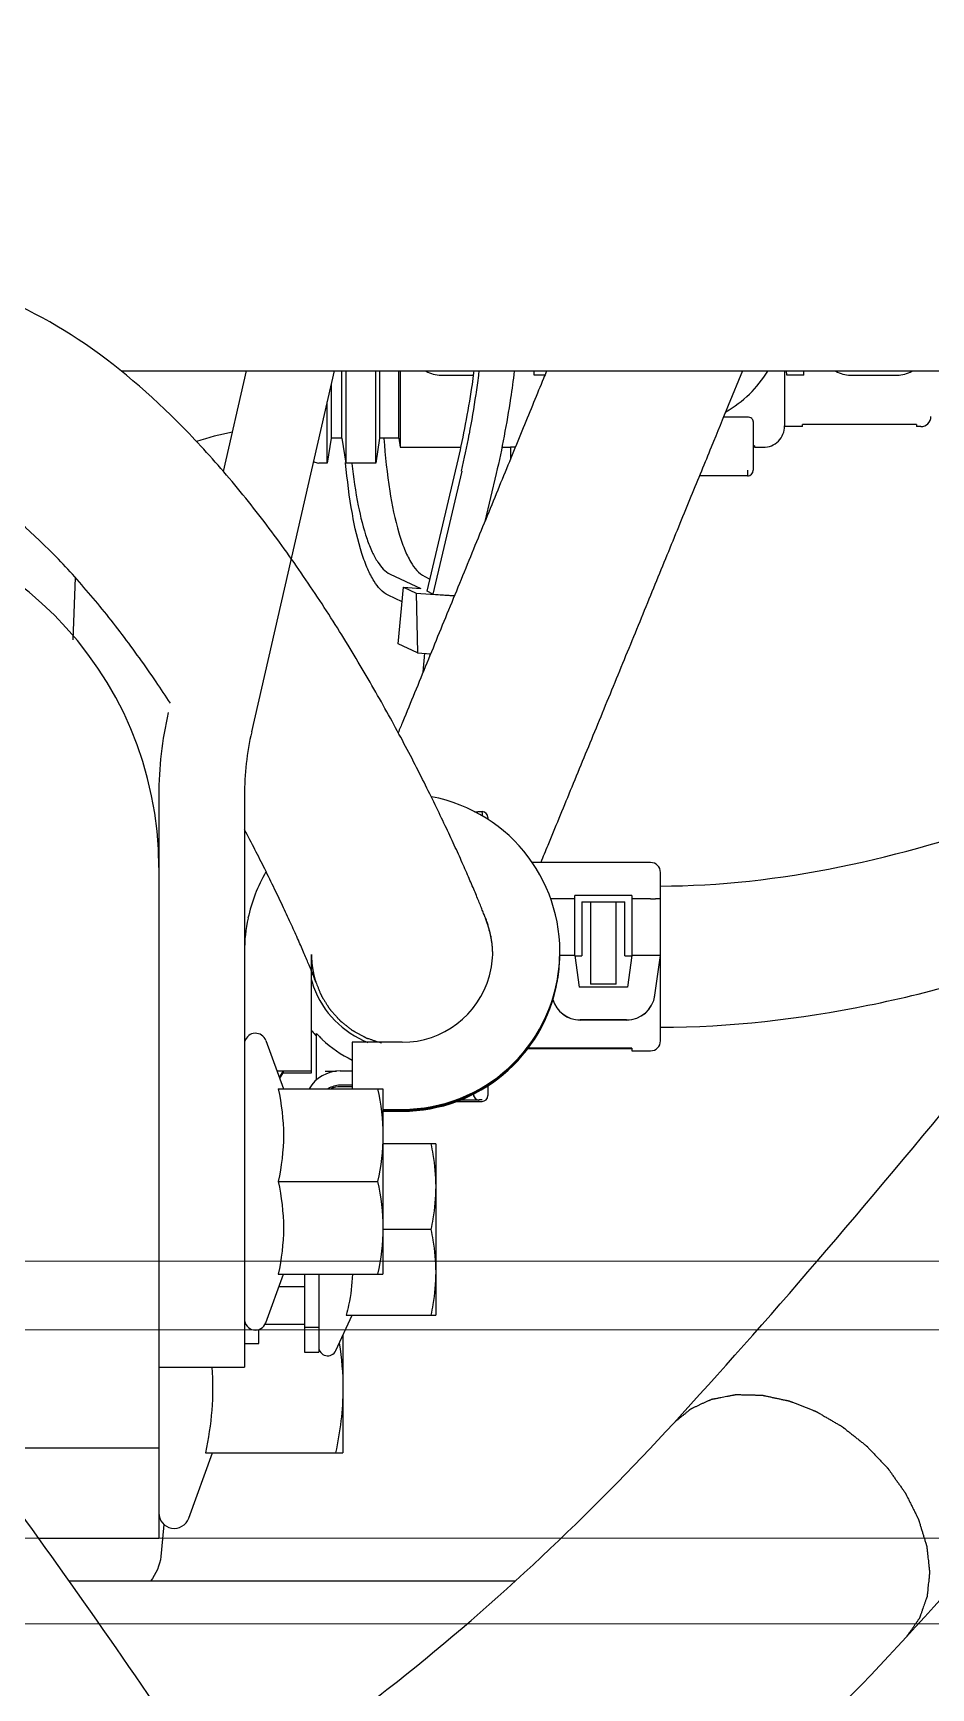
# Model space of a CAD drawing. Header units: metres. Extents: x 27859 to 32645, y 1492 to 8791.
# Drawn here: x 30200.7 to 30263.7, y 4655.5 to 4771.5 of the extents above; entities that cross this region are included whole.
import ezdxf

# ---------------------------------------------------------------- set-up
doc = ezdxf.new("R2010")
doc.units = ezdxf.units.M
doc.linetypes.add('CENTER', pattern=[2, 1.25, -0.25, 0.25, -0.25])
doc.layers.add('E-EQPT', color=190, linetype='Continuous')
doc.layers.add('E-HAT', color=253, linetype='CENTER', lineweight=15)
doc.layers.add('ENG-HDN', color=251, linetype='Continuous', lineweight=9, transparency=0.7)

# ---------------------------------------------------------------- blocks, each defined once
blk = doc.blocks.new('EDG')
at = {"color": 0, "linetype": 'Continuous'}
for p, q in [((635.78, 2844.32, 1), (667.04, 2844.32, 1)), ((660.48, 2841.35, 1), (660.6, 2842.59, 1)), ((660.39, 2840.34, 1), (660.48, 2841.35, 1)), ((660.74, 2841.32, 1), (669.18, 2841.32, 1)), ((660.74, 2834.99, 1), (660.74, 2841.32, 1)), ((658.64, 2839.91, 1), (656.97, 2835.32, 1)), ((657.48, 2835.32, 1), (647.84, 2835.32, 1)), ((647.84, 2827.09, 1), (647.84, 2835.32, 1)), ((660.74, 2834.99, 1), (670.74, 2834.99, 1)), ((660.74, 2789.27, 1), (660.74, 2834.99, 1)), ((660.74, 2829.32, 1), (654.74, 2829.32, 1)), ((654.74, 2789.27, 1), (654.74, 2829.32, 1)), ((648.34, 2828.16, 1), (647.19, 2825.69, 1)), ((650.54, 2828.27, 1), (649.54, 2828.27, 1)), ((649.54, 2822.82, 1), (649.54, 2828.27, 1)), ((650.54, 2822.82, 1), (650.54, 2828.27, 1)), ((654.74, 2827.67, 1), (653.74, 2827.67, 1)), ((653.74, 2827.67, 1), (653.74, 2826.68, 1)), ((650.54, 2826.52, 1), (649.54, 2826.52, 1)), ((653.3, 2826.32, 1), (650.54, 2826.32, 1)), ((653.24, 2826.22, 1), (652.01, 2822.82, 1)), ((647.62, 2825.67, 1), (641.34, 2825.67, 1)), ((641.34, 2813.67, 1), (641.34, 2825.67, 1)), ((652.32, 2823.67, 1), (650.54, 2823.67, 1)), ((652.37, 2822.82, 1), (645.04, 2822.82, 1)), ((645.04, 2809.82, 1), (645.04, 2822.82, 1)), ((641.68, 2819.67, 1), (645.04, 2819.67, 1)), ((652.37, 2816.32, 1), (645.41, 2816.32, 1)), ((641.34, 2813.67, 1), (645.04, 2813.67, 1)), ((645.04, 2811.39, 1), (643.69, 2811.39, 1)), ((645.04, 2811.36, 1), (643.69, 2811.36, 1)), ((645.04, 2811.29, 1), (643.69, 2811.29, 1)), ((645.04, 2811.26, 1), (643.69, 2811.26, 1)), ((637.69, 2809.62, 1), (637.69, 2810.3, 1)), ((639.79, 2810.7, 1), (638.09, 2810.7, 1)), ((638.09, 2810.6, 1), (638.29, 2810.6, 1)), ((638.29, 2810.61, 1), (639.69, 2810.61, 1)), ((652.37, 2809.82, 1), (645.04, 2809.82, 1)), ((647.19, 2806.56, 1), (647.19, 2809.82, 1)), ((647.19, 2809.68, 1), (648.04, 2809.68, 1)), ((653.24, 2806.43, 1), (652.01, 2809.82, 1)), ((647.19, 2809.57, 1), (648.04, 2809.57, 1)), ((648.04, 2808.57, 1), (647.19, 2808.57, 1)), ((648.3, 2808.6, 1), (649.09, 2808.6, 1)), ((648.37, 2808.61, 1), (648.69, 2808.61, 1)), ((648.69, 2808.6, 1), (648.69, 2808.67, 1)), ((649.69, 2809.21, 1), (649.69, 2805.95, 1)), ((652.05, 2808.69, 1), (650.04, 2808.69, 1)), ((650.04, 2808.69, 1), (650.04, 2800.42, 1)), ((652.47, 2808.56, 1), (650.04, 2808.56, 1)), ((652.04, 2808.68, 1), (652.28, 2809.08, 1)), ((652.04, 2808.57, 1), (652.3, 2809.02, 1)), ((652.04, 2808.57, 1), (652.04, 2808.68, 1)), ((652.46, 2808.57, 1), (652.04, 2808.57, 1)), ((625.59, 2806.46, 1), (625.59, 2800.52, 1)), ((627.59, 2807.16, 1), (626.29, 2807.16, 1)), ((627.59, 2806.97, 1), (627.59, 2807.16, 1)), ((634.91, 2807, 1), (627.59, 2807, 1)), ((627.59, 2806.97, 1), (634.89, 2806.97, 1)), ((643.69, 2806.56, 1), (647.19, 2806.56, 1)), ((627.96, 2805, 1), (631.22, 2805, 1)), ((627.96, 2804.99, 1), (631.22, 2804.99, 1)), ((625.98, 2803.27, 1), (625.59, 2800.49, 1)), ((627.59, 2800.49, 1), (627.9, 2802.69, 1)), ((627.9, 2802.69, 1), (631.28, 2802.69, 1)), ((631.59, 2800.49, 1), (631.28, 2802.69, 1)), ((628.69, 2802.49, 1), (630.49, 2802.49, 1)), ((628.69, 2802.49, 1), (628.69, 2796.73, 1)), ((630.49, 2796.73, 1), (630.49, 2802.49, 1)), ((625.59, 2800.49, 1), (627.59, 2800.49, 1)), ((625.59, 2800.49, 1), (625.59, 2794.66, 1)), ((628.09, 2800.5, 1), (627.59, 2800.5, 1)), ((627.59, 2796.28, 1), (627.59, 2800.49, 1)), ((628.09, 2800.5, 1), (628.09, 2796.73, 1)), ((631.59, 2800.5, 1), (631.09, 2800.5, 1)), ((631.09, 2796.73, 1), (631.09, 2800.5, 1)), ((631.59, 2800.49, 1), (632.65, 2800.49, 1)), ((631.59, 2800.49, 1), (631.59, 2796.28, 1)), ((625.59, 2796.52, 1), (625.94, 2796.52, 1)), ((626.29, 2796.52, 1), (625.94, 2796.52, 1)), ((626.29, 2796.52, 1), (627.59, 2796.52, 1)), ((627.59, 2796.28, 1), (631.59, 2796.28, 1)), ((631.09, 2796.73, 1), (628.09, 2796.73, 1)), ((631.59, 2796.52, 1), (633.3, 2796.52, 1)), ((626.29, 2793.96, 1), (634.6, 2793.96, 1)), ((637.69, 2790.8, 1), (637.69, 2790.93, 1)), ((638.29, 2790.4, 1), (638.09, 2790.4, 1)), ((638.63, 2790.41, 1), (638.38, 2790.41, 1)), ((648.45, 2759.52, 1), (654.24, 2784.8, 1)), ((642.22, 2780.62, 1), (642.1, 2779.3, 1)), ((641.75, 2779.33, 1), (641.77, 2779.52, 1)), ((642.62, 2779.27, 1), (641.69, 2779.33, 1)), ((642.71, 2775.09, 1), (642.62, 2779.27, 1)), ((642.62, 2779.27, 1), (643.96, 2778.64, 1)), ((643.96, 2778.64, 1), (643.6, 2774.67, 1)), ((666.61, 2773.99, 1), (666.76, 2778.35, 1)), ((639.52, 2766.53, 1), (641.55, 2775.15, 1)), ((641.94, 2774.96, 1), (639.75, 2765.65, 1)), ((641.55, 2775.15, 1), (640.02, 2775.25, 1)), ((642.71, 2775.09, 1), (640.03, 2775.28, 1)), ((641.55, 2775.15, 1), (641.94, 2774.96, 1)), ((643.6, 2774.67, 1), (642.71, 2775.09, 1)), ((643.69, 2775.7, 1), (644.66, 2775.24, 1)), ((642.1, 2773.92, 1), (641.74, 2774.1, 1)), ((643.6, 2774.67, 1), (642.39, 2774.76, 1)), ((644.53, 2773.76, 1), (642.39, 2774.76, 1)), ((637.1, 2766.7, 1), (637.89, 2770.07, 1)), ((619.49, 2766.87, 1), (619.43, 2766.87, 1)), ((619.49, 2766.87, 1), (622.86, 2766.87, 1)), ((619.49, 2766.87, 1), (619.49, 2766.87, 1)), ((619.09, 2763.06, 1), (619.09, 2766.47, 1)), ((636.09, 2764.85, 1), (636.09, 2765.68, 1)), ((645.27, 2764.22, 1), (645.54, 2765.97, 1)), ((645.54, 2765.97, 1), (647.64, 2765.97, 1)), ((645.54, 2765.97, 1), (645.54, 2759.52, 1)), ((647.64, 2759.52, 1), (647.64, 2765.97, 1)), ((647.92, 2764.22, 1), (647.64, 2765.97, 1)), ((647.65, 2765.99, 1), (647.66, 2765.93, 1)), ((648.67, 2764.22, 1), (648.94, 2765.97, 1)), ((648.94, 2765.97, 1), (649.54, 2765.97, 1)), ((648.94, 2765.97, 1), (648.94, 2761.69, 1)), ((656.21, 2766.56, 1), (654.6, 2759.52, 1)), ((618.99, 2764.87, 1), (618.39, 2764.87, 1)), ((618.99, 2764.76, 1), (618.99, 2764.87, 1)), ((618.99, 2764.76, 1), (619.09, 2764.76, 1)), ((635.75, 2764.85, 1), (636.09, 2764.85, 1)), ((636.71, 2764.87, 1), (636.09, 2764.87, 1)), ((643.82, 2764.87, 1), (639.58, 2764.87, 1)), ((643.82, 2759.52, 1), (643.82, 2764.87, 1)), ((643.92, 2764.22, 1), (643.82, 2764.87, 1)), ((607.34, 2763.42, 1), (607.64, 2763.42, 1)), ((607.64, 2763.28, 1), (607.64, 2763.42, 1)), ((607.64, 2763.28, 1), (615.64, 2763.28, 1)), ((615.64, 2763.42, 1), (616.89, 2763.42, 1)), ((615.64, 2763.42, 1), (615.64, 2763.28, 1)), ((616.89, 2759.52, 1), (616.89, 2763.37, 1)), ((643.92, 2764.22, 1), (645.27, 2764.22, 1)), ((643.92, 2764.22, 1), (643.92, 2759.52, 1)), ((645.27, 2759.52, 1), (645.27, 2764.22, 1)), ((647.92, 2764.22, 1), (648.67, 2764.22, 1)), ((647.92, 2764.22, 1), (647.92, 2759.52, 1)), ((648.67, 2760.48, 1), (648.67, 2764.22, 1)), ((619.49, 2762.75, 1), (621.17, 2762.75, 1)), ((619.85, 2759.52, 1), (620.84, 2761.95, 1)), ((612.27, 2759.82, 1), (609.01, 2759.82, 1)), ((615.55, 2759.82, 1), (615.54, 2759.52, 1)), ((615.55, 2759.82, 1), (616.74, 2759.82, 1)), ((616.74, 2759.82, 1), (616.75, 2759.52, 1)), ((633.7, 2759.82, 1), (634.44, 2759.82, 1)), ((634.44, 2759.82, 1), (634.45, 2759.52, 1)), ((640.97, 2759.82, 1), (638.69, 2759.82, 1)), ((663.39, 2759.52, 1), (566.99, 2759.52, 1))]:
    blk.add_line(p, q, dxfattribs=at)
for centre, radius, start, end in [((659.66, 2839.54, 1), 1.08, 0, 160), ((648.91, 2827.9, 1), 0.629, 0, 155), ((653.97, 2825.95, 1), 0.773, 0, 160), ((643.69, 2800.31, 1), 11.05, 89.9991, 179.9971), ((643.69, 2800.24, 1), 11.05, 89.9991, 179.9971), ((643.69, 2800.21, 1), 11.05, 89.9991, 259.2986), ((643.69, 2800.34, 1), 11.05, 90.0364, 169.6707), ((638.09, 2810.3, 1), 0.4, 90.0054, 179.9926), ((638.29, 2810.2, 1), 0.4, 0.0062, 89.9958), ((638.28, 2810.21, 1), 0.409, 17.4721, 18.6703), ((638.29, 2810.21, 1), 0.406, 14.255, 17.4751), ((639.79, 2810.3, 1), 0.402, 77.238, 89.9563), ((648.04, 2811.07, 1), 2.5, 270.0009, 329.8831), ((643.66, 2800.46, 1), 8.15, 46.3185, 64.3239), ((626.29, 2806.46, 1), 0.7, 90, 179.9851), ((643.69, 2800.21, 1), 6.35, 89.9994, 164.4815), ((643.69, 2800.42, 1), 6.6, 20.0034, 68.6863), ((643.68, 2800.69, 1), 8.11, 41.6366, 42.0228), ((653.97, 2806.7, 1), 0.773, 200, 344), ((627.96, 2803, 1), 2, 90.0071, 172.0035), ((627.96, 2802.99, 1), 2, 90.0122, 172.0181), ((631.22, 2803, 1), 2, 16.2498, 89.9995), ((631.22, 2802.99, 1), 2, 16.4194, 89.9787), ((643.68, 2800.69, 1), 8.12, 41.1275, 41.6366), ((643.68, 2800.69, 1), 8.12, 38.1542, 41.1275), ((643.69, 2800.42, 1), 6.6, 15.0248, 20.002), ((643.7, 2800.34, 1), 11.05, 170.0304, 175.8216), ((643.69, 2800.34, 1), 11.05, 169.6702, 170.0276), ((643.72, 2800.2, 1), 6.38, 164.5187, 179.9672), ((643.3, 2800.37, 1), 6.75, 4.853, 9.0525), ((643.73, 2800.35, 1), 6.38, 181.2659, 198.4012), ((643.66, 2800.21, 1), 11.08, 347.7468, 359.9826), ((645.38, 2800.87, 1), 8.1, 196.0082, 198.2151), ((643.69, 2800.34, 1), 6.35, 198.4476, 202.7816), ((643.63, 2800.23, 1), 11.12, 329.7114, 347.6727), ((626.29, 2794.66, 1), 0.7, 180.0017, 270), ((685.74, 2794.32, 1), 25, 180, 270), ((638.09, 2790.8, 1), 0.4, 180.0073, 268.6627), ((638.09, 2790.8, 1), 0.395, 268.6492, 269.9993), ((638.29, 2790.81, 1), 0.401, 270.0085, 282.2987), ((638.29, 2790.81, 1), 0.403, 282.3947, 302.3583), ((634.74, 2789.27, 1), 20, 347.0926, 0), ((634.74, 2789.27, 1), 26, 347.0926, 0), ((619.49, 2766.47, 1), 0.4, 90, 180), ((699.12, 2752.59, 1), 61.2, 166.8318, 169.2939), ((693.01, 2753.14, 1), 54.71, 166.7819, 169.3439), ((649.54, 2765.27, 1), 0.7, 59.0524, 90), ((618.39, 2763.37, 1), 1.5, 89.9944, 179.9967), ((649.58, 2791.76, 1), 28.6, 282.1157, 287.3469), ((607.34, 2762.72, 1), 0.7, 90, 179.9864), ((712.12, 2750.16, 1), 74.43, 169.3199, 171.4854), ((705.38, 2750.74, 1), 67.31, 169.2889, 171.5164), ((624.99, 2755.32, 1), 8.1, 119.4298, 148.702), ((719.34, 2749.07, 1), 81.73, 171.4763, 172.4263), ((609.01, 2757.82, 1), 2, 90.0062, 121.2435), ((612.27, 2757.82, 1), 2, 58.7548, 89.9905), ((722.11, 2748.69, 1), 84.52, 172.4218, 172.6275), ((715.31, 2749.23, 1), 77.35, 172.1149, 172.3384), ((713.28, 2749.51, 1), 75.31, 171.4738, 172.1169), ((640.97, 2757.82, 1), 2, 58.7548, 89.9905)]:
    blk.add_arc(centre, radius, start, end, dxfattribs=at)
for points, knots in [([(718.41, 2798.37, 1), (716.47, 2800.71, 1), (710.64, 2807.81, 1), (699.9, 2821.3, 1), (686.24, 2839.28, 1), (671.89, 2859.27, 1), (658.06, 2880.3, 1), (645.9, 2901.43, 1), (637.23, 2919.79, 1), (631.24, 2935.29, 1), (626.22, 2951.09, 1), (623.9, 2963.12, 1), (623.29, 2971.06, 1)], [0, 0, 0, 0, 0.069977, 0.18623, 0.302482, 0.418735, 0.534988, 0.651241, 0.767494, 0.825621, 0.883747, 1, 1, 1, 1]), ([(716.36, 2781.02, 1), (716.35, 2781.03, 1), (713.1, 2784.85, 1), (702.43, 2797.74, 1), (689.87, 2813.5, 1), (676.02, 2831.73, 1), (661.44, 2852.05, 1), (647.27, 2873.59, 1), (636.75, 2891.86, 1), (630.46, 2904.51, 1), (628.08, 2909.68, 1), (627.5, 2910.98, 1)], [0, 0, 0, 0, 0.130435, 0.26087, 0.391304, 0.521739, 0.652174, 0.782609, 0.913043, 0.978261, 1, 1, 1, 1]), ([(644.43, 2878.77, 1), (639.45, 2875.61, 1), (626.21, 2866.14, 1), (614.93, 2855.39, 1), (608.35, 2848.22, 1)], [0, 0, 0, 0, 0.355539, 1, 1, 1, 1]), ([(656.26, 2860.04, 1), (651.97, 2857.32, 1), (640.52, 2849.13, 1), (630.56, 2839.66, 1), (624.66, 2833.24, 1)], [0, 0, 0, 0, 0.355021, 1, 1, 1, 1]), ([(608.35, 2848.22, 1), (601.58, 2840.85, 1), (586.95, 2823.79, 1), (554.77, 2782.79, 1), (529.3, 2747.18, 1), (513.5, 2723.93, 1)], [0, 0, 0, 0, 0.25, 0.5, 1, 1, 1, 1]), ([(624.66, 2833.24, 1), (624.56, 2833.15, 1), (624.41, 2833.03, 1), (624.21, 2832.86, 1), (624.06, 2832.74, 1), (623.93, 2832.64, 1), (623.83, 2832.55, 1), (623.76, 2832.49, 1), (623.68, 2832.43, 1), (623.62, 2832.38, 1), (623.57, 2832.33, 1), (623.54, 2832.31, 1), (623.51, 2832.29, 1), (623.5, 2832.27, 1), (623.48, 2832.26, 1), (623.47, 2832.25, 1), (623.46, 2832.24, 1), (623.46, 2832.24, 1), (623.45, 2832.24, 1), (623.44, 2832.23, 1), (623.43, 2832.23, 1), (623.41, 2832.22, 1), (623.39, 2832.21, 1), (623.36, 2832.2, 1), (623.32, 2832.18, 1), (623.26, 2832.15, 1), (623.18, 2832.11, 1), (623.09, 2832.07, 1), (623, 2832.03, 1), (622.88, 2831.97, 1), (622.73, 2831.9, 1), (622.57, 2831.83, 1), (622.45, 2831.78, 1), (622.36, 2831.74, 1), (622.27, 2831.69, 1), (622.19, 2831.66, 1), (622.13, 2831.63, 1), (622.09, 2831.61, 1), (622.06, 2831.6, 1), (622.04, 2831.59, 1), (622.02, 2831.58, 1), (622.01, 2831.57, 1), (622, 2831.57, 1), (621.99, 2831.57, 1), (621.99, 2831.57, 1), (621.98, 2831.57, 1), (621.96, 2831.56, 1), (621.94, 2831.56, 1), (621.91, 2831.55, 1), (621.88, 2831.55, 1), (621.84, 2831.54, 1), (621.77, 2831.53, 1), (621.68, 2831.51, 1), (621.57, 2831.49, 1), (621.47, 2831.47, 1), (621.33, 2831.44, 1), (621.15, 2831.41, 1), (620.98, 2831.37, 1), (620.84, 2831.35, 1), (620.74, 2831.33, 1), (620.63, 2831.31, 1), (620.54, 2831.29, 1), (620.47, 2831.28, 1), (620.43, 2831.27, 1), (620.4, 2831.26, 1), (620.37, 2831.26, 1), (620.35, 2831.25, 1), (620.33, 2831.25, 1), (620.32, 2831.25, 1), (620.32, 2831.25, 1), (620.31, 2831.25, 1), (620.3, 2831.25, 1), (620.28, 2831.25, 1), (620.26, 2831.25, 1), (620.23, 2831.25, 1), (620.19, 2831.25, 1), (620.14, 2831.25, 1), (620.07, 2831.25, 1), (619.97, 2831.25, 1), (619.85, 2831.26, 1), (619.74, 2831.26, 1), (619.58, 2831.26, 1), (619.39, 2831.27, 1), (619.2, 2831.27, 1), (619.04, 2831.27, 1), (618.93, 2831.28, 1), (618.81, 2831.28, 1), (618.72, 2831.28, 1), (618.64, 2831.28, 1), (618.59, 2831.28, 1), (618.55, 2831.29, 1), (618.52, 2831.29, 1), (618.5, 2831.29, 1), (618.48, 2831.29, 1), (618.47, 2831.29, 1), (618.46, 2831.29, 1), (618.46, 2831.29, 1), (618.45, 2831.29, 1), (618.43, 2831.29, 1), (618.4, 2831.3, 1), (618.38, 2831.31, 1), (618.34, 2831.31, 1), (618.29, 2831.33, 1), (618.21, 2831.34, 1), (618.11, 2831.36, 1), (617.99, 2831.39, 1), (617.87, 2831.41, 1), (617.71, 2831.45, 1), (617.52, 2831.49, 1), (617.32, 2831.53, 1), (617.16, 2831.57, 1), (617.04, 2831.59, 1), (616.92, 2831.62, 1), (616.82, 2831.64, 1), (616.75, 2831.65, 1), (616.7, 2831.66, 1), (616.66, 2831.67, 1), (616.63, 2831.68, 1), (616.6, 2831.68, 1), (616.58, 2831.69, 1), (616.57, 2831.69, 1), (616.57, 2831.69, 1), (616.56, 2831.69, 1), (616.55, 2831.7, 1), (616.53, 2831.7, 1), (616.51, 2831.71, 1), (616.48, 2831.73, 1), (616.44, 2831.74, 1), (616.39, 2831.76, 1), (616.31, 2831.79, 1), (616.21, 2831.83, 1), (616.09, 2831.88, 1), (615.97, 2831.93, 1), (615.82, 2831.99, 1), (615.62, 2832.07, 1), (615.42, 2832.14, 1), (615.26, 2832.21, 1), (615.14, 2832.25, 1), (615.02, 2832.3, 1), (614.93, 2832.34, 1), (614.85, 2832.37, 1), (614.8, 2832.39, 1), (614.76, 2832.4, 1), (614.73, 2832.42, 1), (614.7, 2832.43, 1), (614.69, 2832.43, 1), (614.68, 2832.44, 1), (614.67, 2832.44, 1), (614.66, 2832.44, 1), (614.65, 2832.45, 1), (614.63, 2832.46, 1), (614.61, 2832.47, 1), (614.58, 2832.49, 1), (614.54, 2832.51, 1), (614.5, 2832.54, 1), (614.42, 2832.58, 1), (614.32, 2832.64, 1), (614.21, 2832.71, 1), (614.1, 2832.77, 1), (613.94, 2832.86, 1), (613.75, 2832.97, 1), (613.56, 2833.08, 1), (613.41, 2833.17, 1), (613.3, 2833.24, 1), (613.18, 2833.3, 1), (613.09, 2833.36, 1), (613.01, 2833.4, 1), (612.96, 2833.43, 1), (612.92, 2833.45, 1), (612.9, 2833.47, 1), (612.87, 2833.48, 1), (612.86, 2833.49, 1), (612.85, 2833.5, 1), (612.84, 2833.5, 1), (612.83, 2833.51, 1), (612.82, 2833.52, 1), (612.81, 2833.53, 1), (612.78, 2833.55, 1), (612.76, 2833.57, 1), (612.72, 2833.6, 1), (612.68, 2833.63, 1), (612.61, 2833.69, 1), (612.52, 2833.76, 1), (612.41, 2833.84, 1), (612.3, 2833.93, 1), (612.16, 2834.04, 1), (611.98, 2834.19, 1), (611.8, 2834.33, 1), (611.66, 2834.44, 1), (611.55, 2834.53, 1), (611.44, 2834.61, 1), (611.35, 2834.68, 1), (611.28, 2834.74, 1), (611.24, 2834.78, 1), (611.2, 2834.8, 1), (611.17, 2834.83, 1), (611.15, 2834.84, 1), (611.14, 2834.86, 1), (611.13, 2834.86, 1), (611.12, 2834.87, 1), (611.11, 2834.87, 1), (611.11, 2834.88, 1), (611.09, 2834.9, 1), (611.07, 2834.92, 1), (611.05, 2834.94, 1), (611.02, 2834.97, 1), (610.98, 2835.02, 1), (610.92, 2835.08, 1), (610.84, 2835.16, 1), (610.75, 2835.26, 1), (610.66, 2835.36, 1), (610.53, 2835.49, 1), (610.38, 2835.65, 1), (610.22, 2835.82, 1), (610.1, 2835.95, 1), (610.01, 2836.04, 1), (609.92, 2836.14, 1), (609.84, 2836.22, 1), (609.78, 2836.29, 1), (609.74, 2836.33, 1), (609.71, 2836.36, 1), (609.68, 2836.39, 1), (609.67, 2836.41, 1), (609.65, 2836.42, 1), (609.64, 2836.43, 1), (609.64, 2836.44, 1), (609.63, 2836.44, 1), (609.63, 2836.45, 1), (609.62, 2836.47, 1), (609.6, 2836.49, 1), (609.58, 2836.52, 1), (609.56, 2836.55, 1), (609.52, 2836.6, 1), (609.47, 2836.67, 1), (609.41, 2836.76, 1), (609.33, 2836.87, 1), (609.26, 2836.98, 1), (609.16, 2837.12, 1), (609.03, 2837.3, 1), (608.9, 2837.48, 1), (608.8, 2837.62, 1), (608.72, 2837.73, 1), (608.65, 2837.84, 1), (608.58, 2837.93, 1), (608.53, 2838, 1), (608.5, 2838.05, 1), (608.48, 2838.08, 1), (608.46, 2838.11, 1), (608.44, 2838.13, 1), (608.43, 2838.15, 1), (608.42, 2838.16, 1), (608.42, 2838.17, 1), (608.41, 2838.17, 1), (608.41, 2838.18, 1), (608.4, 2838.2, 1), (608.39, 2838.22, 1), (608.38, 2838.25, 1), (608.36, 2838.29, 1), (608.33, 2838.34, 1), (608.29, 2838.41, 1), (608.25, 2838.51, 1), (608.19, 2838.62, 1), (608.13, 2838.74, 1), (608.06, 2838.89, 1), (607.96, 2839.08, 1), (607.87, 2839.27, 1), (607.79, 2839.42, 1), (607.73, 2839.54, 1), (607.68, 2839.65, 1), (607.63, 2839.75, 1), (607.59, 2839.82, 1), (607.57, 2839.87, 1), (607.55, 2839.91, 1), (607.53, 2839.94, 1), (607.52, 2839.96, 1), (607.51, 2839.98, 1), (607.51, 2839.99, 1), (607.51, 2839.99, 1), (607.5, 2840, 1), (607.5, 2840.01, 1), (607.5, 2840.03, 1), (607.49, 2840.05, 1), (607.48, 2840.08, 1), (607.47, 2840.12, 1), (607.45, 2840.17, 1), (607.43, 2840.25, 1), (607.4, 2840.35, 1), (607.36, 2840.47, 1), (607.33, 2840.58, 1), (607.28, 2840.74, 1), (607.22, 2840.94, 1), (607.16, 2841.13, 1), (607.11, 2841.29, 1), (607.07, 2841.41, 1), (607.04, 2841.53, 1), (607.01, 2841.63, 1), (606.98, 2841.71, 1), (606.97, 2841.75, 1), (606.96, 2841.79, 1), (606.95, 2841.82, 1), (606.94, 2841.85, 1), (606.93, 2841.87, 1), (606.93, 2841.87, 1), (606.93, 2841.88, 1), (606.93, 2841.89, 1), (606.93, 2841.9, 1), (606.93, 2841.92, 1), (606.92, 2841.94, 1), (606.92, 2841.97, 1), (606.92, 2842.01, 1), (606.91, 2842.05, 1), (606.9, 2842.13, 1), (606.89, 2842.22, 1), (606.88, 2842.34, 1), (606.87, 2842.45, 1), (606.85, 2842.6, 1), (606.83, 2842.79, 1), (606.81, 2842.98, 1), (606.79, 2843.13, 1), (606.78, 2843.24, 1), (606.77, 2843.35, 1), (606.76, 2843.45, 1), (606.75, 2843.52, 1), (606.74, 2843.57, 1), (606.74, 2843.61, 1), (606.74, 2843.64, 1), (606.73, 2843.66, 1), (606.73, 2843.68, 1), (606.73, 2843.69, 1), (606.73, 2843.69, 1), (606.73, 2843.7, 1), (606.73, 2843.71, 1), (606.73, 2843.73, 1), (606.74, 2843.75, 1), (606.74, 2843.77, 1), (606.74, 2843.81, 1), (606.75, 2843.85, 1), (606.75, 2843.92, 1), (606.76, 2844.01, 1), (606.77, 2844.12, 1), (606.78, 2844.22, 1), (606.8, 2844.37, 1), (606.82, 2844.54, 1), (606.84, 2844.72, 1), (606.85, 2844.86, 1), (606.86, 2844.97, 1), (606.87, 2845.07, 1), (606.88, 2845.16, 1), (606.89, 2845.23, 1), (606.89, 2845.28, 1), (606.9, 2845.31, 1), (606.9, 2845.34, 1), (606.9, 2845.36, 1), (606.9, 2845.38, 1), (606.9, 2845.39, 1), (606.9, 2845.39, 1), (606.91, 2845.4, 1), (606.91, 2845.41, 1), (606.91, 2845.42, 1), (606.92, 2845.44, 1), (606.93, 2845.46, 1), (606.94, 2845.5, 1), (606.95, 2845.54, 1), (606.98, 2845.6, 1), (607.01, 2845.68, 1), (607.04, 2845.77, 1), (607.07, 2845.87, 1), (607.12, 2846, 1), (607.17, 2846.15, 1), (607.23, 2846.31, 1), (607.27, 2846.44, 1), (607.31, 2846.53, 1), (607.34, 2846.63, 1), (607.37, 2846.71, 1), (607.39, 2846.77, 1), (607.41, 2846.81, 1), (607.42, 2846.84, 1), (607.43, 2846.87, 1), (607.43, 2846.89, 1), (607.44, 2846.9, 1), (607.44, 2846.91, 1), (607.44, 2846.91, 1), (607.45, 2846.92, 1), (607.45, 2846.93, 1), (607.46, 2846.94, 1), (607.47, 2846.95, 1), (607.49, 2846.98, 1), (607.5, 2847, 1), (607.53, 2847.04, 1), (607.57, 2847.09, 1), (607.61, 2847.16, 1), (607.67, 2847.24, 1), (607.73, 2847.32, 1), (607.8, 2847.43, 1), (607.89, 2847.57, 1), (608.01, 2847.73, 1), (608.16, 2847.95, 1), (608.27, 2848.11, 1), (608.35, 2848.22, 1)], [0, 0, 0, 0, 0.015625, 0.023438, 0.03125, 0.039062, 0.042969, 0.046875, 0.050781, 0.054688, 0.056641, 0.058594, 0.05957, 0.060547, 0.061523, 0.062012, 0.062256, 0.0625, 0.062744, 0.062988, 0.063477, 0.064453, 0.06543, 0.066406, 0.068359, 0.070312, 0.074219, 0.078125, 0.082031, 0.085938, 0.09375, 0.101562, 0.105469, 0.109375, 0.113281, 0.117188, 0.119141, 0.121094, 0.12207, 0.123047, 0.124023, 0.124512, 0.124756, 0.125, 0.125244, 0.125488, 0.125977, 0.126953, 0.12793, 0.128906, 0.130859, 0.132812, 0.136719, 0.140625, 0.144531, 0.148438, 0.15625, 0.164062, 0.167969, 0.171875, 0.175781, 0.179688, 0.181641, 0.183594, 0.18457, 0.185547, 0.186523, 0.187012, 0.187256, 0.1875, 0.187744, 0.187988, 0.188477, 0.189453, 0.19043, 0.191406, 0.193359, 0.195312, 0.199219, 0.203125, 0.207031, 0.210938, 0.21875, 0.226562, 0.230469, 0.234375, 0.238281, 0.242188, 0.244141, 0.246094, 0.24707, 0.248047, 0.249023, 0.249512, 0.249756, 0.25, 0.250244, 0.250488, 0.250977, 0.251953, 0.25293, 0.253906, 0.255859, 0.257812, 0.261719, 0.265625, 0.269531, 0.273438, 0.28125, 0.289062, 0.292969, 0.296875, 0.300781, 0.304688, 0.306641, 0.308594, 0.30957, 0.310547, 0.311523, 0.312012, 0.312256, 0.3125, 0.312744, 0.312988, 0.313477, 0.314453, 0.31543, 0.316406, 0.318359, 0.320312, 0.324219, 0.328125, 0.332031, 0.335938, 0.34375, 0.351562, 0.355469, 0.359375, 0.363281, 0.367188, 0.369141, 0.371094, 0.37207, 0.373047, 0.374023, 0.374512, 0.374756, 0.375, 0.375244, 0.375488, 0.375977, 0.376953, 0.37793, 0.378906, 0.380859, 0.382812, 0.386719, 0.390625, 0.394531, 0.398438, 0.40625, 0.414062, 0.417969, 0.421875, 0.425781, 0.429688, 0.431641, 0.433594, 0.43457, 0.435547, 0.436523, 0.437012, 0.437256, 0.4375, 0.437744, 0.437988, 0.438477, 0.439453, 0.44043, 0.441406, 0.443359, 0.445312, 0.449219, 0.453125, 0.457031, 0.460938, 0.46875, 0.476562, 0.480469, 0.484375, 0.488281, 0.492188, 0.494141, 0.496094, 0.49707, 0.498047, 0.499023, 0.499512, 0.499756, 0.5, 0.500244, 0.500488, 0.500977, 0.501953, 0.50293, 0.503906, 0.505859, 0.507812, 0.511719, 0.515625, 0.519531, 0.523438, 0.53125, 0.539062, 0.542969, 0.546875, 0.550781, 0.554688, 0.556641, 0.558594, 0.55957, 0.560547, 0.561523, 0.562012, 0.562256, 0.5625, 0.562744, 0.562988, 0.563477, 0.564453, 0.56543, 0.566406, 0.568359, 0.570312, 0.574219, 0.578125, 0.582031, 0.585938, 0.59375, 0.601562, 0.605469, 0.609375, 0.613281, 0.617188, 0.619141, 0.621094, 0.62207, 0.623047, 0.624023, 0.624512, 0.624756, 0.625, 0.625244, 0.625488, 0.625977, 0.626953, 0.62793, 0.628906, 0.630859, 0.632812, 0.636719, 0.640625, 0.644531, 0.648438, 0.65625, 0.664062, 0.667969, 0.671875, 0.675781, 0.679688, 0.681641, 0.683594, 0.68457, 0.685547, 0.686523, 0.687012, 0.687256, 0.6875, 0.687744, 0.687988, 0.688477, 0.689453, 0.69043, 0.691406, 0.693359, 0.695312, 0.699219, 0.703125, 0.707031, 0.710938, 0.71875, 0.726562, 0.730469, 0.734375, 0.738281, 0.742188, 0.744141, 0.746094, 0.74707, 0.748047, 0.749023, 0.749512, 0.749756, 0.75, 0.750244, 0.750488, 0.750977, 0.751953, 0.75293, 0.753906, 0.755859, 0.757812, 0.761719, 0.765625, 0.769531, 0.773438, 0.78125, 0.789062, 0.792969, 0.796875, 0.800781, 0.804688, 0.806641, 0.808594, 0.80957, 0.810547, 0.811523, 0.812012, 0.812256, 0.8125, 0.812744, 0.812988, 0.813477, 0.814453, 0.81543, 0.816406, 0.818359, 0.820312, 0.824219, 0.828125, 0.832031, 0.835938, 0.84375, 0.851562, 0.855469, 0.859375, 0.863281, 0.867188, 0.869141, 0.871094, 0.87207, 0.873047, 0.874023, 0.874512, 0.874756, 0.875, 0.875244, 0.875488, 0.875977, 0.876953, 0.87793, 0.878906, 0.880859, 0.882812, 0.886719, 0.890625, 0.894531, 0.898438, 0.90625, 0.914062, 0.917969, 0.921875, 0.925781, 0.929688, 0.931641, 0.933594, 0.93457, 0.935547, 0.936523, 0.937012, 0.937256, 0.9375, 0.937744, 0.937988, 0.938477, 0.939453, 0.94043, 0.941406, 0.943359, 0.945312, 0.949219, 0.953125, 0.957031, 0.960938, 0.96875, 0.976562, 0.984375, 1, 1, 1, 1]), ([(657.03, 2829.32, 1), (656.95, 2830.33, 1), (656.96, 2832.35, 1), (657.27, 2834.34, 1), (657.48, 2835.32, 1)], [0, 0, 0, 0, 0.499252, 1, 1, 1, 1]), ([(624.66, 2833.24, 1), (618.27, 2826.28, 1), (608.9, 2815.36, 1), (598.8, 2802.84, 1), (596.28, 2799.67, 1)], [0, 0, 0, 0, 0.753803, 1, 1, 1, 1]), ([(641.34, 2822.67, 1), (641.34, 2823.43, 1), (641.44, 2824.44, 1), (641.63, 2825.43, 1), (641.68, 2825.67, 1)], [0, 0, 0, 0, 0.749215, 1, 1, 1, 1]), ([(647.18, 2822.82, 1), (647.2, 2823.54, 1), (647.32, 2824.51, 1), (647.55, 2825.44, 1), (647.62, 2825.67, 1)], [0, 0, 0, 0, 0.748796, 1, 1, 1, 1]), ([(641.68, 2819.67, 1), (641.63, 2819.92, 1), (641.44, 2820.91, 1), (641.34, 2821.92, 1), (641.34, 2822.67, 1)], [0, 0, 0, 0, 0.250785, 1, 1, 1, 1]), ([(652.37, 2816.32, 1), (652.15, 2817.39, 1), (651.87, 2819.57, 1), (652.15, 2821.76, 1), (652.37, 2822.82, 1)], [0, 0, 0, 0, 0.5, 1, 1, 1, 1]), ([(641.34, 2816.67, 1), (641.34, 2817.43, 1), (641.44, 2818.44, 1), (641.63, 2819.43, 1), (641.68, 2819.67, 1)], [0, 0, 0, 0, 0.749211, 1, 1, 1, 1]), ([(641.68, 2813.67, 1), (641.63, 2813.92, 1), (641.44, 2814.91, 1), (641.34, 2815.92, 1), (641.34, 2816.67, 1)], [0, 0, 0, 0, 0.250789, 1, 1, 1, 1]), ([(652.37, 2809.82, 1), (652.15, 2810.89, 1), (651.87, 2813.07, 1), (652.15, 2815.26, 1), (652.37, 2816.32, 1)], [0, 0, 0, 0, 0.5, 1, 1, 1, 1]), ([(638.67, 2810.34, 1), (638.66, 2810.37, 1), (638.61, 2810.49, 1), (638.5, 2810.57, 1), (638.41, 2810.59, 1)], [0, 0, 0, 0, 0.282915, 1, 1, 1, 1]), ([(648.69, 2808.6, 1), (648.69, 2808.6, 1), (648.71, 2808.61, 1), (648.73, 2808.6, 1), (648.77, 2808.6, 1), (648.84, 2808.6, 1), (648.95, 2808.6, 1), (649.04, 2808.6, 1), (649.09, 2808.6, 1)], [0, 0, 0, 0, 0.019308, 0.076219, 0.168623, 0.293005, 0.617309, 1, 1, 1, 1]), ([(649.77, 2802.25, 1), (649.72, 2802.38, 1), (649.65, 2802.57, 1), (649.56, 2802.79, 1), (649.51, 2802.92, 1), (649.47, 2803.02, 1), (649.44, 2803.1, 1), (649.41, 2803.16, 1), (649.39, 2803.2, 1), (649.38, 2803.23, 1), (649.37, 2803.25, 1), (649.37, 2803.27, 1), (649.36, 2803.28, 1), (649.36, 2803.28, 1), (649.35, 2803.29, 1), (649.34, 2803.32, 1), (649.32, 2803.35, 1), (649.29, 2803.39, 1), (649.27, 2803.44, 1), (649.23, 2803.5, 1), (649.17, 2803.6, 1), (649.07, 2803.75, 1), (648.98, 2803.89, 1), (648.92, 2804, 1), (648.88, 2804.05, 1), (648.86, 2804.1, 1), (648.83, 2804.14, 1), (648.81, 2804.18, 1), (648.79, 2804.2, 1), (648.79, 2804.21, 1), (648.78, 2804.21, 1), (648.78, 2804.22, 1), (648.77, 2804.23, 1), (648.75, 2804.25, 1), (648.73, 2804.27, 1), (648.7, 2804.31, 1), (648.66, 2804.36, 1), (648.6, 2804.42, 1), (648.53, 2804.5, 1), (648.46, 2804.58, 1), (648.39, 2804.66, 1), (648.32, 2804.73, 1), (648.25, 2804.81, 1), (648.2, 2804.87, 1), (648.15, 2804.93, 1), (648.12, 2804.96, 1), (648.1, 2804.98, 1), (648.08, 2805, 1), (648.07, 2805.02, 1), (648.06, 2805.03, 1), (648.05, 2805.04, 1), (648.05, 2805.04, 1), (648.04, 2805.05, 1), (648.04, 2805.05, 1), (648.02, 2805.06, 1), (648.01, 2805.07, 1), (647.99, 2805.09, 1), (647.96, 2805.11, 1), (647.92, 2805.14, 1), (647.87, 2805.18, 1), (647.8, 2805.24, 1), (647.72, 2805.3, 1), (647.64, 2805.36, 1), (647.56, 2805.43, 1), (647.48, 2805.49, 1), (647.4, 2805.56, 1), (647.33, 2805.61, 1), (647.27, 2805.65, 1), (647.24, 2805.68, 1), (647.21, 2805.7, 1), (647.2, 2805.72, 1), (647.18, 2805.72, 1), (647.18, 2805.73, 1), (647.17, 2805.73, 1), (647.16, 2805.74, 1), (647.14, 2805.75, 1), (647.1, 2805.77, 1), (647.06, 2805.79, 1), (647.01, 2805.82, 1), (646.95, 2805.85, 1), (646.84, 2805.91, 1), (646.69, 2805.99, 1), (646.54, 2806.07, 1), (646.43, 2806.13, 1), (646.37, 2806.16, 1), (646.33, 2806.19, 1), (646.28, 2806.21, 1), (646.25, 2806.23, 1), (646.22, 2806.24, 1), (646.21, 2806.25, 1), (646.21, 2806.25, 1), (646.2, 2806.26, 1), (646.18, 2806.26, 1), (646.16, 2806.27, 1), (646.13, 2806.28, 1), (646.09, 2806.29, 1), (646.02, 2806.31, 1), (645.94, 2806.34, 1), (645.84, 2806.37, 1), (645.71, 2806.42, 1), (645.47, 2806.49, 1), (645.28, 2806.56, 1), (645.14, 2806.6, 1)], [0, 0, 0, 0, 0.0625, 0.09375, 0.109375, 0.125, 0.140625, 0.148438, 0.15625, 0.160156, 0.164062, 0.166016, 0.166992, 0.167969, 0.169922, 0.171875, 0.179688, 0.1875, 0.195312, 0.203125, 0.21875, 0.25, 0.28125, 0.296875, 0.304688, 0.3125, 0.320312, 0.328125, 0.330078, 0.332031, 0.333008, 0.333984, 0.335938, 0.339844, 0.34375, 0.351562, 0.359375, 0.375, 0.390625, 0.40625, 0.421875, 0.4375, 0.453125, 0.46875, 0.476562, 0.484375, 0.488281, 0.492188, 0.496094, 0.498047, 0.499023, 0.5, 0.500977, 0.501953, 0.503906, 0.507812, 0.511719, 0.515625, 0.523438, 0.53125, 0.546875, 0.5625, 0.578125, 0.59375, 0.609375, 0.625, 0.640625, 0.648438, 0.65625, 0.660156, 0.664062, 0.666016, 0.666992, 0.667969, 0.669922, 0.671875, 0.679688, 0.6875, 0.695312, 0.703125, 0.71875, 0.75, 0.78125, 0.796875, 0.804688, 0.8125, 0.820312, 0.828125, 0.830078, 0.832031, 0.833008, 0.833984, 0.835938, 0.839844, 0.84375, 0.851562, 0.859375, 0.875, 0.890625, 0.90625, 0.9375, 1, 1, 1, 1]), ([(649.69, 2805.95, 1), (649.69, 2805.94, 1), (649.67, 2805.98, 1), (649.65, 2805.99, 1), (649.6, 2806.04, 1), (649.53, 2806.12, 1), (649.43, 2806.22, 1), (649.34, 2806.31, 1), (649.29, 2806.35, 1)], [0, 0, 0, 0, 0.028231, 0.107081, 0.220992, 0.357258, 0.667237, 1, 1, 1, 1]), ([(625.59, 2805.51, 1), (620.7, 2805.51, 1), (610.93, 2804.36, 1), (597.07, 2800.3, 1), (586.72, 2795.73, 1), (578.84, 2791.42, 1), (573.06, 2787.87, 1), (567.31, 2784.01, 1), (559.74, 2778.41, 1), (550.74, 2770.54, 1), (543.15, 2761.53, 1), (538.04, 2753.69, 1), (534.72, 2747.52, 1), (531.88, 2740.98, 1), (529.89, 2734.2, 1), (529.37, 2728.58, 1), (529.82, 2725.24, 1), (530.05, 2724.23, 1)], [0, 0, 0, 0, 0.102872, 0.205744, 0.308616, 0.360053, 0.411489, 0.462925, 0.514361, 0.617233, 0.720105, 0.771541, 0.822977, 0.874413, 0.925849, 0.977285, 1, 1, 1, 1]), ([(649.91, 2801.69, 1), (649.91, 2801.73, 1), (649.88, 2801.87, 1), (649.84, 2802.03, 1), (649.79, 2802.19, 1), (649.76, 2802.29, 1), (649.74, 2802.34, 1), (649.74, 2802.34, 1), (649.75, 2802.31, 1), (649.77, 2802.26, 1), (649.8, 2802.17, 1), (649.86, 2802.02, 1), (649.95, 2801.8, 1), (650.01, 2801.64, 1), (650.04, 2801.57, 1)], [0, 0, 0, 0, 0.013492, 0.053281, 0.093071, 0.172649, 0.252227, 0.331805, 0.411384, 0.490962, 0.57054, 0.729697, 0.888853, 1, 1, 1, 1]), ([(649.94, 2801.56, 1), (649.93, 2801.59, 1), (649.92, 2801.64, 1), (649.91, 2801.71, 1), (649.9, 2801.76, 1), (649.89, 2801.8, 1), (649.88, 2801.84, 1), (649.88, 2801.86, 1), (649.87, 2801.88, 1), (649.87, 2801.89, 1), (649.87, 2801.9, 1), (649.86, 2801.91, 1), (649.86, 2801.93, 1), (649.85, 2801.96, 1), (649.85, 2801.98, 1), (649.84, 2801.99, 1), (649.84, 2802, 1), (649.84, 2802.01, 1), (649.84, 2802.02, 1), (649.83, 2802.03, 1), (649.83, 2802.05, 1), (649.83, 2802.07, 1), (649.82, 2802.09, 1), (649.82, 2802.11, 1), (649.81, 2802.12, 1), (649.81, 2802.13, 1), (649.81, 2802.14, 1), (649.8, 2802.16, 1), (649.79, 2802.2, 1), (649.78, 2802.23, 1), (649.77, 2802.25, 1)], [0, 0, 0, 0, 0.125, 0.25, 0.3125, 0.375, 0.4375, 0.46875, 0.484375, 0.5, 0.515625, 0.53125, 0.5625, 0.59375, 0.625, 0.640625, 0.65625, 0.664062, 0.671875, 0.6875, 0.71875, 0.75, 0.78125, 0.8125, 0.828125, 0.84375, 0.859375, 0.875, 0.9375, 1, 1, 1, 1]), ([(649.99, 2801.25, 1), (649.99, 2801.26, 1), (649.98, 2801.28, 1), (649.98, 2801.3, 1), (649.98, 2801.32, 1), (649.98, 2801.33, 1), (649.98, 2801.33, 1), (649.98, 2801.34, 1), (649.98, 2801.34, 1), (649.97, 2801.35, 1), (649.97, 2801.35, 1), (649.97, 2801.36, 1), (649.97, 2801.37, 1), (649.97, 2801.38, 1), (649.97, 2801.39, 1), (649.97, 2801.4, 1), (649.97, 2801.41, 1), (649.97, 2801.41, 1), (649.96, 2801.42, 1), (649.96, 2801.43, 1), (649.96, 2801.44, 1), (649.96, 2801.46, 1), (649.96, 2801.47, 1), (649.95, 2801.48, 1), (649.95, 2801.49, 1), (649.95, 2801.49, 1), (649.95, 2801.5, 1), (649.95, 2801.5, 1), (649.95, 2801.5, 1), (649.95, 2801.52, 1), (649.94, 2801.54, 1), (649.94, 2801.55, 1), (649.94, 2801.56, 1)], [0, 0, 0, 0, 0.125, 0.1875, 0.25, 0.28125, 0.3125, 0.328125, 0.335938, 0.34375, 0.359375, 0.375, 0.40625, 0.4375, 0.46875, 0.484375, 0.5, 0.515625, 0.53125, 0.5625, 0.625, 0.6875, 0.75, 0.78125, 0.8125, 0.828125, 0.835938, 0.84375, 0.859375, 0.875, 0.9375, 1, 1, 1, 1]), ([(650.04, 2801.57, 1), (650.05, 2801.54, 1), (650.11, 2801.41, 1), (650.21, 2801.15, 1), (650.37, 2800.78, 1), (650.61, 2800.22, 1), (650.95, 2799.43, 1), (651.44, 2798.35, 1), (651.99, 2797.15, 1), (652.62, 2795.84, 1), (653.5, 2794.04, 1), (654.23, 2792.61, 1), (654.74, 2791.65, 1)], [0, 0, 0, 0, 0.017801, 0.076813, 0.135826, 0.194838, 0.312863, 0.430888, 0.548913, 0.666937, 0.784962, 1, 1, 1, 1]), ([(650.02, 2800.93, 1), (650.02, 2800.94, 1), (650.02, 2800.96, 1), (650.02, 2800.98, 1), (650.02, 2801, 1), (650.02, 2801.01, 1), (650.01, 2801.01, 1), (650.01, 2801.02, 1), (650.01, 2801.02, 1), (650.01, 2801.03, 1), (650.01, 2801.03, 1), (650.01, 2801.04, 1), (650.01, 2801.05, 1), (650.01, 2801.06, 1), (650.01, 2801.07, 1), (650.01, 2801.08, 1), (650.01, 2801.09, 1), (650.01, 2801.09, 1), (650.01, 2801.1, 1), (650.01, 2801.1, 1), (650, 2801.11, 1), (650, 2801.12, 1), (650, 2801.12, 1), (650, 2801.13, 1), (650, 2801.13, 1), (650, 2801.13, 1), (650, 2801.14, 1), (650, 2801.15, 1), (650, 2801.16, 1), (650, 2801.18, 1), (650, 2801.19, 1), (649.99, 2801.2, 1), (649.99, 2801.22, 1), (649.99, 2801.23, 1), (649.99, 2801.25, 1), (649.99, 2801.25, 1)], [0, 0, 0, 0, 0.125, 0.1875, 0.25, 0.28125, 0.3125, 0.328125, 0.335938, 0.34375, 0.359375, 0.375, 0.40625, 0.4375, 0.46875, 0.484375, 0.5, 0.515625, 0.53125, 0.5625, 0.59375, 0.625, 0.640625, 0.65625, 0.664062, 0.671875, 0.6875, 0.71875, 0.75, 0.78125, 0.8125, 0.84375, 0.875, 0.9375, 1, 1, 1, 1]), ([(650.04, 2800.42, 1), (650.04, 2800.43, 1), (650.04, 2800.45, 1), (650.04, 2800.46, 1), (650.04, 2800.48, 1), (650.04, 2800.48, 1), (650.04, 2800.49, 1), (650.04, 2800.49, 1), (650.04, 2800.5, 1), (650.04, 2800.51, 1), (650.04, 2800.54, 1), (650.04, 2800.56, 1), (650.04, 2800.61, 1), (650.04, 2800.66, 1), (650.04, 2800.73, 1), (650.03, 2800.79, 1), (650.03, 2800.83, 1), (650.03, 2800.88, 1), (650.02, 2800.91, 1), (650.02, 2800.93, 1)], [0, 0, 0, 0, 0.0625, 0.125, 0.140625, 0.15625, 0.164062, 0.171875, 0.1875, 0.21875, 0.25, 0.3125, 0.375, 0.5, 0.625, 0.75, 0.8125, 0.875, 1, 1, 1, 1]), ([(637.36, 2799.92, 1), (637.37, 2799.88, 1), (637.38, 2799.69, 1), (637.42, 2799.42, 1), (637.45, 2799.25, 1), (637.46, 2799.18, 1)], [0, 0, 0, 0, 0.097705, 0.54033, 1, 1, 1, 1]), ([(637.46, 2799.18, 1), (637.48, 2799.12, 1), (637.51, 2798.95, 1), (637.56, 2798.77, 1), (637.59, 2798.67, 1), (637.6, 2798.63, 1)], [0, 0, 0, 0, 0.211561, 0.651631, 1, 1, 1, 1]), ([(637.69, 2798.34, 1), (637.7, 2798.29, 1), (637.73, 2798.21, 1), (637.78, 2798.08, 1), (637.81, 2797.97, 1), (637.84, 2797.91, 1), (637.85, 2797.89, 1)], [0, 0, 0, 0, 0.230374, 0.544993, 0.859611, 1, 1, 1, 1]), ([(637.85, 2797.89, 1), (637.85, 2797.86, 1), (637.88, 2797.79, 1), (637.94, 2797.63, 1), (638.04, 2797.38, 1), (638.17, 2797.05, 1), (638.32, 2796.68, 1), (638.49, 2796.27, 1), (638.67, 2795.83, 1), (638.95, 2795.19, 1), (639.34, 2794.29, 1), (639.88, 2793.08, 1), (640.5, 2791.75, 1), (641.18, 2790.31, 1), (642.2, 2788.24, 1), (643.63, 2785.44, 1), (645.63, 2781.82, 1), (647.88, 2778.02, 1), (650.39, 2774.15, 1), (653.14, 2770.3, 1), (656.15, 2766.55, 1), (660.51, 2761.82, 1), (666.56, 2756.71, 1), (672.35, 2753.98, 1), (675.44, 2753.22, 1)], [0, 0, 0, 0, 0.004576, 0.012839, 0.029364, 0.04589, 0.062416, 0.078942, 0.095467, 0.111993, 0.145045, 0.178096, 0.211148, 0.244199, 0.277251, 0.343353, 0.409456, 0.475559, 0.541662, 0.607765, 0.673868, 0.739971, 0.872177, 1, 1, 1, 1]), ([(625.59, 2795.61, 1), (621.48, 2795.61, 1), (613, 2794.64, 1), (600.48, 2790.97, 1), (591.08, 2786.83, 1), (583.82, 2782.86, 1), (578.42, 2779.54, 1), (573, 2775.91, 1), (565.97, 2770.7, 1), (557.79, 2763.53, 1), (551.07, 2755.55, 1), (546.57, 2748.64, 1), (544.61, 2744.99, 1), (543.71, 2743.14, 1)], [0, 0, 0, 0, 0.125, 0.25, 0.375, 0.4375, 0.5, 0.5625, 0.625, 0.75, 0.875, 0.9375, 1, 1, 1, 1]), ([(620.84, 2761.95, 1), (621.2, 2762.82, 1), (622, 2764.78, 1), (623.43, 2768.26, 1), (625.02, 2772.14, 1), (626.71, 2776.28, 1), (628.47, 2780.56, 1), (630.22, 2784.83, 1), (631.64, 2788.28, 1), (632.72, 2790.9, 1), (633.41, 2792.57, 1), (633.82, 2793.57, 1), (633.98, 2793.96, 1)], [0, 0, 0, 0, 0.12, 0.240001, 0.360001, 0.480001, 0.600002, 0.720002, 0.840002, 0.900002, 0.960003, 1, 1, 1, 1]), ([(638.09, 2790.47, 1), (638.09, 2790.48, 1), (638.09, 2790.56, 1), (638.09, 2790.64, 1), (638.09, 2790.71, 1)], [0, 0, 0, 0, 0.192403, 1, 1, 1, 1]), ([(638.09, 2790.47, 1), (638.09, 2790.45, 1), (638.1, 2790.44, 1), (638.09, 2790.4, 1), (638.09, 2790.4, 1)], [0, 0, 0, 0, 0.744615, 1, 1, 1, 1]), ([(633.57, 2759.52, 1), (633.64, 2759.69, 1), (634.15, 2760.93, 1), (635.18, 2763.45, 1), (636.77, 2767.32, 1), (638.47, 2771.47, 1), (640.22, 2775.74, 1), (641.97, 2780.01, 1), (643.21, 2783.03, 1), (643.86, 2784.61, 1), (643.97, 2784.87, 1)], [0, 0, 0, 0, 0.026883, 0.183947, 0.34101, 0.498073, 0.655137, 0.8122, 0.969263, 1, 1, 1, 1]), ([(659.93, 2782.8, 1), (660.26, 2782.3, 1), (661.35, 2780.67, 1), (663.28, 2777.96, 1), (665.81, 2774.82, 1), (669.3, 2771.03, 1), (673.79, 2767.32, 1), (677.11, 2765.87, 1), (678.64, 2765.51, 1)], [0, 0, 0, 0, 0.059088, 0.193504, 0.32792, 0.462336, 0.731168, 1, 1, 1, 1]), ([(644.66, 2775.24, 1), (645.08, 2775.05, 1), (645.62, 2774.39, 1), (646.14, 2773.36, 1), (646.72, 2771.78, 1), (647.27, 2769.3, 1), (647.54, 2767.17, 1), (647.65, 2765.99, 1)], [0, 0, 0, 0, 0.140226, 0.237007, 0.353186, 0.642385, 1, 1, 1, 1]), ([(644.97, 2764.25, 1), (644.88, 2765.48, 1), (644.65, 2767.71, 1), (644.13, 2770.3, 1), (643.57, 2771.96, 1), (643.06, 2773.04, 1), (642.53, 2773.72, 1), (642.1, 2773.92, 1)], [0, 0, 0, 0, 0.358841, 0.649856, 0.766425, 0.862923, 1, 1, 1, 1]), ([(647.22, 2766, 1), (647.11, 2766.99, 1), (646.85, 2768.78, 1), (646.34, 2770.85, 1), (645.83, 2772.17, 1), (645.36, 2773.04, 1), (644.89, 2773.58, 1), (644.53, 2773.76, 1)], [0, 0, 0, 0, 0.356115, 0.643723, 0.759653, 0.856799, 1, 1, 1, 1]), ([(619.49, 2766.47, 1), (619.49, 2766.57, 1), (619.5, 2766.69, 1), (619.49, 2766.82, 1), (619.5, 2766.86, 1), (619.49, 2766.87, 1)], [0, 0, 0, 0, 0.689111, 0.909417, 1, 1, 1, 1]), ([(635.83, 2759.54, 1), (635.91, 2760.17, 1), (636.25, 2762.57, 1), (636.69, 2764.96, 1), (637.1, 2766.7, 1)], [0, 0, 0, 0, 0.263887, 1, 1, 1, 1]), ([(619.09, 2763.06, 1), (619.09, 2762.99, 1), (619.2, 2762.81, 1), (619.39, 2762.75, 1), (619.49, 2762.75, 1)], [0, 0, 0, 0, 0.417007, 1, 1, 1, 1])]:
    blk.add_open_spline(points, degree=3, knots=knots, dxfattribs=at)
for points in [[(660.6, 2842.59, 1), (660.66, 2843.21, 1), (660.94, 2843.83, 1), (661.33, 2844.32, 1)], [(647.84, 2830.82, 1), (647.84, 2832.33, 1), (648.04, 2833.85, 1), (648.35, 2835.32, 1)], [(648.1, 2827.65, 1), (647.94, 2828.7, 1), (647.84, 2829.76, 1), (647.84, 2830.82, 1)], [(645.04, 2819.57, 1), (645.04, 2820.66, 1), (645.18, 2821.76, 1), (645.41, 2822.82, 1)], [(645.41, 2816.32, 1), (645.18, 2817.39, 1), (645.04, 2818.48, 1), (645.04, 2819.57, 1)], [(645.04, 2813.07, 1), (645.04, 2814.16, 1), (645.18, 2815.26, 1), (645.41, 2816.32, 1)], [(645.41, 2809.82, 1), (645.18, 2810.89, 1), (645.04, 2811.98, 1), (645.04, 2813.07, 1)], [(638.41, 2810.59, 1), (638.37, 2810.61, 1), (638.33, 2810.61, 1), (638.29, 2810.61, 1)], [(638.69, 2810.21, 1), (638.69, 2810.24, 1), (638.69, 2810.28, 1), (638.68, 2810.31, 1)], [(648.04, 2809.57, 1), (648.33, 2809.57, 1), (648.63, 2809.66, 1), (648.87, 2809.82, 1)], [(648.04, 2809.68, 1), (648.26, 2809.68, 1), (648.47, 2809.73, 1), (648.67, 2809.81, 1)], [(649.96, 2801.43, 1), (649.94, 2801.54, 1), (649.93, 2801.62, 1), (649.91, 2801.69, 1)]]:
    blk.add_open_spline(points, degree=3, dxfattribs=at)
at = {"layer": 'ENG-HDN'}
for p, q in [((538.58, 2847.3, 1), (814.99, 2847.3, 1)), ((559.31, 2841.3, 1), (814.99, 2841.3, 1)), ((814.99, 2826.7, 1), (581.99, 2826.7, 1)), ((581.99, 2821.9, 1), (814.99, 2821.9, 1))]:
    blk.add_line(p, q, dxfattribs=at)

msp = doc.modelspace()

# ---------------------------------------------------------------- hatches: boundary and pattern name
at = {"layer": 'E-HAT', "linetype": 'Continuous'}
h = msp.add_hatch(dxfattribs=at)
h.set_pattern_fill('AR-CONC', color=8, scale=40, angle=90)
h.set_pattern_definition([(140, (30868.3, 2757.35), (25.101, 286.904), [30, -330]), (85, (30868.3, 2757.35), (-300.877, -55.5), [24, -264]), (190.4514, (30870.4, 2781.26), (-275.776, 231.404), [25.496, -280.457]), (136.184, (30788.3, 2757.35), (66.208, 426.897), [45, -495]), (186.636, (30793.8, 2792.93), (-389.647, 373.865), [38.244, -420.686]), (81.184, (30788.3, 2757.35), (-389.647, 373.865), [36, -396]), (111, (30808.3, 2797.35), (161.0476, 238.763), [30, -330]), (56, (30808.3, 2797.35), (-290.06, 97.326), [24, -264]), (161.4514, (30821.72, 2817.25), (-129.012, 336.089), [25.496, -280.457]), (127.5, (30868.3, 2757.35), (-133.1575, 4.864), [0, -260.8, 0, -268, 0, -265]), (97.5, (30868.3, 2757.35), (-157.7647, 105.2278), [0, -152.8, 0, -254.8, 0, -101]), (57.5, (30868.3, 2668.15), (9.022, 213.529), [0, -100, 0, -312, 0, -414]), (47.5, (30868.3, 2628.15), (-40.042, 233.2745), [0, -130, 0, -207.2, 0, -294])])
h.paths.add_polyline_path([(32053.3, 1585.35), (28053.3, 1585.35), (28053.3, 2085.35), (28638.3, 2085.35), (28638.3, 8185.35), (28053.3, 8185.35), (28053.3, 8685.35), (32053.3, 8685.35), (32053.3, 8185.35), (31468.3, 8185.35), (31468.3, 2085.35), (32053.3, 2085.35)])

# ---------------------------------------------------------------- next in the draw order: wipeouts: each hides what was drawn before it
msp.add_wipeout([(30870.3, 2757.35), (29240.32, 2757.35), (29240.32, 7507.34), (30870.3, 7507.34)]).translate(0, 0, -732205.32).dxf.layer = 'E-EQPT'

# ---------------------------------------------------------------- next in the draw order: block references
at = {"layer": 'E-EQPT', "rotation": 180}
msp.add_blockref('EDG', (30870.3, 7507.34, -732206.32), dxfattribs=at)

doc.saveas('drawing.dxf')
